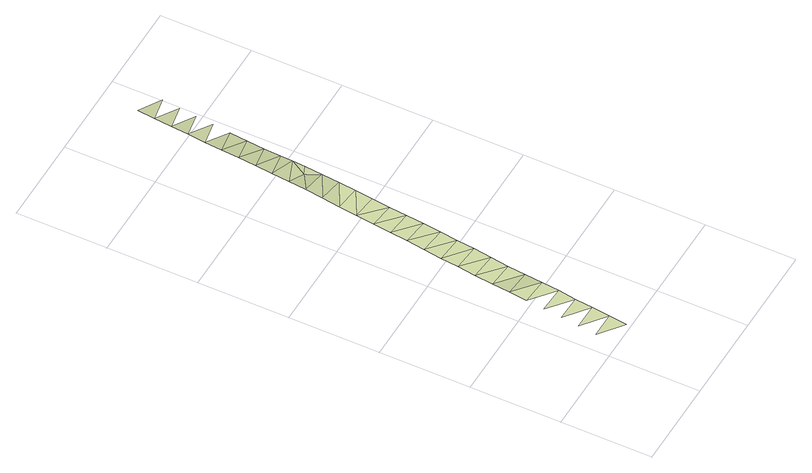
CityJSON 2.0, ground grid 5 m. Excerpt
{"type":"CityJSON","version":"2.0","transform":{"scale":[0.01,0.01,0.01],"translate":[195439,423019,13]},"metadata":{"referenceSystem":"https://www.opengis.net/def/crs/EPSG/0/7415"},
"CityObjects":{
"landuse1":{"type":"LandUse","attributes":{"3df_class":"Terrain","bgt_status":"bestaand","bgt_functie":"berm","relatievehoogteligging":0,"bgt_fysiekvoorkomen":"groenvoorziening","ondersteunendwegdeeloptalud":"false","plus_fysiekvoorkomen":"gras- en kruidachtigen","aantal_punten":0},"geometry":[{"type":"MultiSurface","lod":"1","boundaries":[[[0,1,2]],[[1,3,4]],[[3,5,6]],[[5,7,8]],[[9,10,11]],[[7,10,9]],[[11,12,13]],[[10,12,11]],[[13,14,15]],[[12,14,13]],[[15,16,17]],[[14,16,15]],[[17,18,19]],[[16,18,17]],[[19,20,21]],[[18,20,19]],[[21,22,23]],[[20,22,21]],[[23,24,25]],[[22,24,23]],[[25,26,27]],[[24,26,25]],[[27,28,29]],[[26,28,27]],[[29,30,31]],[[28,32,29]],[[32,30,29]],[[31,33,34]],[[30,33,31]],[[34,35,36]],[[36,37,38]],[[33,35,34]],[[36,35,37]],[[38,39,40]],[[38,37,39]],[[35,41,37]],[[40,42,43]],[[37,41,39]],[[40,39,42]],[[43,44,45]],[[43,42,44]],[[45,46,47]],[[45,44,46]],[[47,48,49]],[[47,46,48]],[[49,50,51]],[[51,52,53]],[[53,54,55]],[[55,56,57]]]}]}
},
"vertices":[
[200,10,116],[212,110,115],[67,109,121],[223,209,117],[79,210,121],[234,308,117],[90,311,121],[246,407,119],[101,412,122],[112,513,121],[257,507,116],[124,614,120],[268,606,112],[135,715,118],[279,705,112],[146,816,118],[291,804,116],[158,917,118],[302,903,118],[170,1016,116],[313,1003,117],[183,1116,119],[325,1102,117],[195,1216,120],[336,1201,117],[207,1315,118],[347,1300,117],[220,1415,117],[358,1399,114],[232,1515,115],[381,1598,112],[245,1614,116],[370,1499,113],[392,1697,112],[257,1714,118],[404,1796,107],[270,1814,118],[372,1878,97],[282,1914,112],[423,1967,100],[294,2013,110],[415,1895,106],[430,2038,94],[305,2111,108],[441,2136,87],[317,2210,104],[451,2235,84],[328,2308,100],[461,2333,83],[339,2406,94],[472,2432,83],[350,2505,94],[482,2530,82],[361,2603,90],[493,2629,80],[372,2701,89],[504,2727,82],[383,2799,87]
]}
